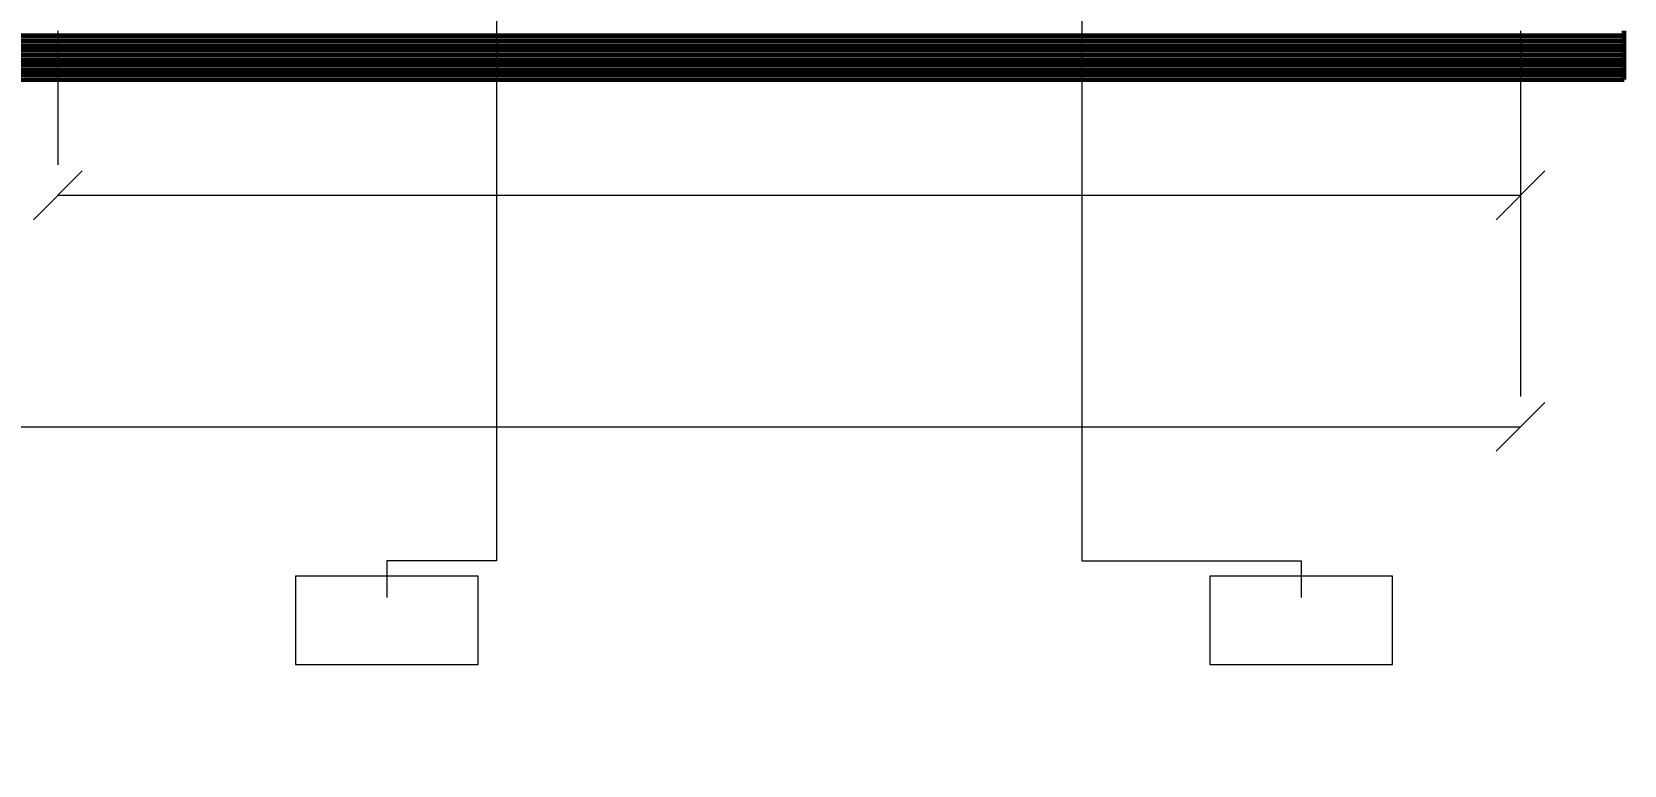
# Model space of a CAD drawing. Header units: millimetres. Extents: x -39780 to 216580, y 220 to 11660.
# Drawn here: x 63678 to 66290, y 5895 to 7098 of the extents above; entities that cross this region are included whole.
import ezdxf

# ---------------------------------------------------------------- set-up
doc = ezdxf.new("R2010")
doc.units = ezdxf.units.MM
for name, color, linetype, lineweight in [('BAND', 7, 'CONTINUOUS', 60), ('DIM', 7, 'CONTINUOUS', 13), ('TAG', 7, 'CONTINUOUS', 13)]:
    doc.layers.add(name, color=color, linetype=linetype, lineweight=lineweight)

msp = doc.modelspace()

# ---------------------------------------------------------------- linework, layer by layer
at = {"layer": 'BAND'}
for p, q in [((62530, 7092), (66290, 7092)), ((62530, 7084), (66290, 7084)), ((66290, 7020), (66290, 7100)), ((62530, 7076), (66290, 7076)), ((62530, 7068), (66290, 7068)), ((62530, 7060), (66290, 7060)), ((62530, 7052), (66290, 7052)), ((62530, 7044), (66290, 7044)), ((62530, 7036), (66290, 7036)), ((62530, 7028), (66290, 7028)), ((62530, 7020), (66290, 7020)), ((62530, 7020), (66290, 7020))]:
    msp.add_line(p, q, dxfattribs=at)
at = {"layer": 'DIM'}
for p, q in [((63720, 7100), (63720, 6880)), ((66120, 7100), (66120, 6500)), ((66120, 7100), (66120, 6880)), ((63680, 6790), (63760, 6870)), ((66080, 6790), (66160, 6870)), ((63720, 6830), (66120, 6830)), ((66080, 6410), (66160, 6490)), ((62700, 6450), (66120, 6450))]:
    msp.add_line(p, q, dxfattribs=at)
at = {"layer": 'TAG'}
for p, q in [((64440, 8600), (64440, 6230)), ((65400, 7180), (65400, 6230)), ((64440, 6230), (64260, 6230)), ((64260, 6230), (64260, 6170)), ((65400, 6230), (65760, 6230)), ((65760, 6230), (65760, 6170)), ((64410, 6205), (64110, 6205)), ((64110, 6205), (64110, 6060)), ((64410, 6060), (64410, 6205)), ((65910, 6205), (65610, 6205)), ((65610, 6205), (65610, 6060)), ((65910, 6060), (65910, 6205)), ((64110, 6060), (64410, 6060)), ((65610, 6060), (65910, 6060))]:
    msp.add_line(p, q, dxfattribs=at)

doc.saveas('drawing.dxf')
